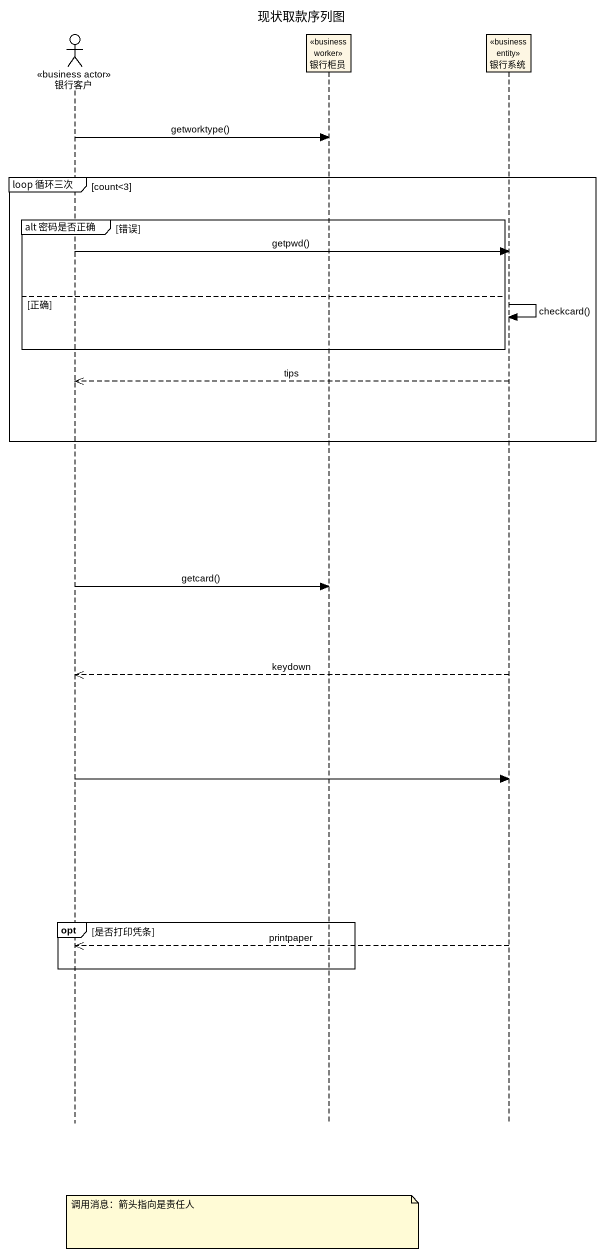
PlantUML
@startuml
title 现状取款序列图
hide footbox
actor 银行客户 <<business actor>>
participant 银行柜员 <<business worker>>
participant 银行系统 <<business entity>>

银行客户 -> 银行柜员 : getworktype()
group loop 循环三次 [count<3]
  group alt 密码是否正确 [错误]
    银行客户 -> 银行系统 : getpwd()
  else 正确
    银行系统 -> 银行系统 : checkcard()
  end
  银行系统 -->> 银行客户 : tips
end
银行客户 -> 银行柜员 : getcard()
银行系统 -->> 银行客户 : keydown
银行客户 -> 银行系统
opt 是否打印凭条
  银行系统 -->> 银行客户 : printpaper
end
note over 银行柜员 : 调用消息：箭头指向是责任人
@enduml
